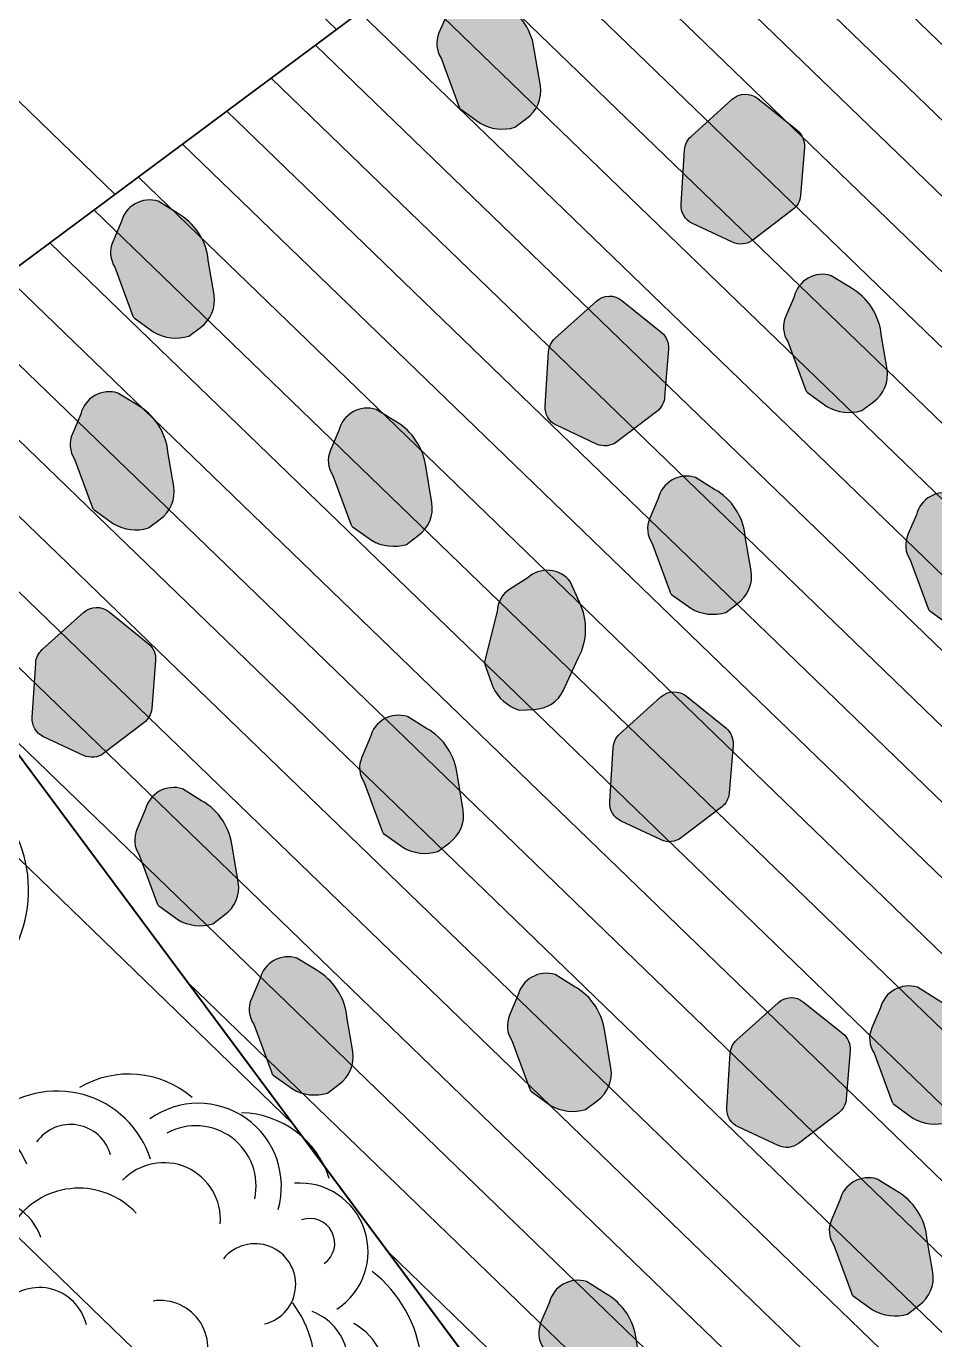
# Model space of a CAD drawing. Header units: millimetres. Extents: x 60.6 to 115.2, y 47.4 to 73.6.
# Drawn here: x 77.38 to 77.909, y 63.387 to 64.152 of the extents above; entities that cross this region are included whole.
import ezdxf

# ---------------------------------------------------------------- set-up
doc = ezdxf.new("R2010")
doc.units = ezdxf.units.MM
doc.layers.add('hatch 3', color=7, linetype='Continuous', true_color=0x57792a)
doc.layers.add('kamni', color=250, linetype='Continuous')
doc.layers.add('trees', color=118, linetype='Continuous')
doc.styles.get("Standard").update_dxf_attribs({"font": 'arial.ttf'})
pattern_1 = [(136, (-529.2652610559677, -497.6456645938825), (-0.1102770163103658, -0.1141951933037609), [])]

# ---------------------------------------------------------------- blocks, each defined once
blk = doc.blocks.new('LCPLSH01')
for centre, radius, start, end in [((0.4462804744991331, 3.411669429634358), 1.846751345422383, 346.3015873750088, 127.9370226553181), ((-1.236412537400685, 3.811305384647731), 1.00007828974768, 15.03719734787322, 170.8059841391778), ((-2.760716976921245, 2.978446032712869), 1.562548278924652, 72.59783825227498, 215.221853774835), ((0.7586330762831679, 2.964807016332069), 0.9344367083647337, 32.92540397215033, 120.281903141776), ((3.142254820817815, 2.675310571032115), 1.260942738531412, 307.7690162227123, 119.5953548926374), ((-1.668193587478637, 2.712798834943607), 0.9873212501329246, 50.32486390489546, 170.5642262486379), ((-0.4589377279976397, 1.627808135024173), 1.247029163362783, 57.13994507918288, 143.1153100614277), ((2.006182093419394, 1.977579965638514), 0.9124787550288564, 340.8702265453924, 60.91392328387293), ((-4.349620928356185, 1.578876762556572), 0.7955394740648652, 61.28893497756891, 228.7430707917667), ((3.880227601253903, 1.310261164579304), 1.227032837637524, 268.3456964574647, 71.80761159692182), ((-1.318788486342076, 1.126752855753026), 1.005077407613917, 139.5951462315882, 249.8130744065581), ((-4.238335608000266, 0.2766872770903124), 1.20940199358339, 114.2325708235197, 259.6452990916742), ((-2.216451682237977, 0.5266801504001801), 1.063259472562121, 126.6684779249226, 258.2541899656549), ((2.205626102987434, 0.6630188588015073), 0.7356130302744137, 231.9504511444709, 44.67024517890606), ((-3.567620853735217, 0.2046980992808596), 0.7018041919928725, 124.7303738160669, 241.9445818217542), ((4.087216204638853, -0.68020637061346), 0.945697641107543, 241.4709903396407, 65.95299387556177), ((-1.550947569036563, -0.9173865270181221), 1.81861298405195, 150.2853854258438, 240.9902399207691), ((3.674230610140715, -0.5143150536240704), 0.6219042935600835, 285.9189036761777, 18.6962073373901), ((1.124192148135787, -0.3371376828147827), 0.7877327702540039, 217.1947256055235, 347.0017875511076), ((-3.393083378196799, -1.59531678221272), 1.015845468367616, 119.784729226937, 265.1379386636391), ((-0.7588451963190757, -0.9527317274727274), 0.7798334301801184, 169.7034853116127, 302.4572715365821), ((2.414882900585532, -1.20921618802454), 0.8945179320400393, 222.2015704582211, 26.26703907361906), ((-2.899878326368441, -1.452754076236547), 2.114159667915088, 165.2088940143377, 256.0533005955064), ((-2.84061122940977, -1.610748862099625), 0.8990170335302412, 160.5723700214119, 273.7596949951071), ((3.312598456603784, -1.957550306748228), 1.210708977616722, 224.5471956577107, 16.64523818653643), ((0.9950356393370683, -1.632160819664175), 1.27603188767645, 247.0119664507745, 347.4341500612608), ((3.257558137070898, -2.217367316952538), 0.5432171475903874, 212.3242603326337, 34.48841469371855), ((-1.747946953563424, -2.534062625258702), 0.6633297925705822, 127.732698048603, 344.8714011554787), ((-2.195311787528958, -3.318403248259761), 1.117149114927742, 146.8299787883539, 298.3034898994062), ((0.04330586114038582, -2.894438649574825), 0.9257499348200435, 199.6380275572884, 340.3619724427115), ((1.785686750630131, -3.072820030722905), 0.6772092297614505, 219.6109414307482, 348.696108281547), ((-2.293395045371714, -3.510496146368599), 0.4046796102187317, 149.5216477167455, 313.5871163321817), ((1.830966861297544, -2.636847800152202), 1.601922212302519, 221.7692870858376, 335.3393969305943), ((-0.2538125552685635, -3.616879948939149), 1.354988975176594, 187.9213749218619, 329.6271875248916), ((-0.2146143119842314, -3.605656469457937), 0.9828861064566123, 191.6192407458756, 322.623335431122), ((0.8803330515328049, -3.38072203088602), 1.585534798419175, 253.3841287376492, 324.4756405131403), ((-1.002978126850017, -3.580073632426355), 1.53848519617026, 221.5755322007732, 292.6670439762376)]:
    blk.add_arc(centre, radius, start, end)
at = {"flags": 1}
for tag, p in [('SIZE', (-1.267605633802816, 1.068913480885312)), ('ITEM', (-1.267605633802816, 0.2117706237424546))]:
    blk.add_attdef(tag, p, '', height=0.5, dxfattribs=at)

msp = doc.modelspace()

# ---------------------------------------------------------------- hatches: boundary and pattern name
at = {"layer": 'hatch 3', "linetype": 'Continuous'}
h = msp.add_hatch(dxfattribs=at)
h.set_pattern_fill('ANSI31', color=256, scale=0.05, angle=91, style=0)
h.set_pattern_definition(pattern_1)
h.paths.add_polyline_path([(77.23883522164078, 63.91112165627271), (76.58222256080217, 64.79365200341465), (77.46475290794422, 65.45026466425327), (78.12136556878272, 64.56773431711133)])
h = msp.add_hatch(dxfattribs=at)
h.set_pattern_fill('ANSI31', color=41, scale=0.01, angle=91, style=0)
h.set_pattern_definition([(136, (679.4135977810487, -569.1557750629456), (-0.02205540326207316, -0.02283903866075217), [])])
h.paths.add_polyline_path([(77.89544788247952, 63.02859130913032), (77.2388352216409, 63.91112165627226), (78.12136556878295, 64.56773431711088), (78.77797822962145, 63.68520396996894)])
h = msp.add_hatch(dxfattribs=at)
h.set_pattern_fill('ANSI31', color=256, scale=0.05, angle=91, style=0)
h.set_pattern_definition(pattern_1)
h.paths.add_polyline_path([(77.01291753533746, 62.37197864829204), (76.35630487449885, 63.25450899543398), (77.2388352216409, 63.9111216562726), (77.8954478824794, 63.02859130913066)])
at = {"layer": 'kamni', "linetype": 'ByBlock', "ltscale": 2}
h = msp.add_hatch(color=256, dxfattribs=at)
h.set_gradient(color1=(130, 130, 130), color2=(64, 64, 64), one_color=1, tint=0.25, name='INVSPHERICAL')
edge = h.paths.add_edge_path()
edge.add_line((77.66462217065305, 64.09348792877142), (77.67142137239557, 64.09861926795372))
edge.add_arc((77.66005118714565, 64.11462318466181), 0.01963177176458585, 305.3923721685752, 368.8351000327227)
edge.add_line((77.67945001763519, 64.11763845218763), (77.67599926570006, 64.13781810959279))
edge.add_arc((77.6405442751801, 64.13415009022538), 0.03564422420041678, 5.906559590407308, 60.58350178144374)
edge.add_line((77.65805109977896, 64.16519879086343), (77.64686966218903, 64.1720942496271))
edge.add_arc((77.64177559947859, 64.15583863714448), 0.01703509354487612, 72.60044114687348, 166.4045270058792)
edge.add_line((77.62521783647094, 64.15984299680201), (77.62032775809166, 64.14842280889877))
edge.add_arc((77.63448980098838, 64.14222370429104), 0.01545937763773078, 156.3597199370911, 213.6489479967171)
edge.add_line((77.62162067032784, 64.13365761807916), (77.63211827015039, 64.10525532684721))
edge.add_arc((77.63454073360617, 64.10607208714225), 0.002556448038621741, 198.6321018787561, 234.2104863483453)
edge.add_line((77.63304569921445, 64.10399837097509), (77.64426412916407, 64.09591050483311))
edge.add_arc((77.65720450616902, 64.11790418700082), 0.02551813888833325, 239.5288099987867, 286.8987927346714)
h = msp.add_hatch(color=256, dxfattribs=at)
h.set_gradient(color1=(130, 130, 130), color2=(163, 163, 163), centered=1, one_color=1, tint=0.6399999856948853, name='SPHERICAL')
edge = h.paths.add_edge_path()
edge.add_line((77.83335975987006, 64.08183612941184), (77.83109560031812, 64.05375504054246))
edge.add_arc((77.81961286503906, 64.05468088585906), 0.01151999995830027, 307.2414973696505, 355.39025156781145, ccw=False)
edge.add_line((77.82658449086989, 64.0455099081405), (77.8032670224568, 64.02778435369737))
edge.add_arc((77.79629539659277, 64.03695533146265), 0.01152000001559035, 244.97052524652912, 307.2414973604518, ccw=False)
edge.add_line((77.79142146384811, 64.02651717166509), (77.76807905092664, 64.03741654020632))
edge.add_arc((77.77295298368438, 64.04785469997398), 0.01151999999401374, 176.3479944040464, 244.9705251246946, ccw=False)
edge.add_line((77.76145637707418, 64.04858848217145), (77.7634796271476, 64.08028795797145))
edge.add_arc((77.77497623376291, 64.07955417578557), 0.01151999999841586, 132.0214219810017, 176.3479944632241, ccw=False)
edge.add_line((77.7672646488852, 64.08811232153312), (77.79128269718717, 64.10975453517449))
edge.add_arc((77.79899428206113, 64.1011963894241), 0.01151999999796497, 51.144963875620874, 132.0214219576772, ccw=False)
edge.add_line((77.80622137853152, 64.11016742484708), (77.82910412101808, 64.09173301019291))
edge.add_arc((77.82187702453223, 64.08276197475527), 0.01152000001906038, -4.609748541704789, 51.14496386149659, ccw=False)
h = msp.add_hatch(color=256, dxfattribs=at)
h.set_gradient(color1=(130, 130, 130), color2=(64, 64, 64), one_color=1, tint=0.25, name='INVSPHERICAL')
edge = h.paths.add_edge_path()
edge.add_line((77.47442936418372, 63.97174429997824), (77.48122856592636, 63.97687563916054))
edge.add_arc((77.46985838067599, 63.99287955586874), 0.0196317717649419, 305.392372169465, 368.8351000335534)
edge.add_line((77.48925721116586, 63.99589482339491), (77.48580645923073, 64.0160744807996))
edge.add_arc((77.45035146871078, 64.0124064614323), 0.03564422420040508, 5.906559590225536, 60.58350178119481)
edge.add_line((77.46785829330975, 64.04345516207025), (77.45667685571982, 64.05035062083391))
edge.add_arc((77.45158279300938, 64.0340950083513), 0.01703509354487612, 72.60044114687348, 166.4045270058792)
edge.add_line((77.43502503000173, 64.03809936800883), (77.43013495162245, 64.02667918010559))
edge.add_arc((77.44429699451882, 64.02048007549809), 0.01545937763732717, 156.3597199373562, 213.648947996716)
edge.add_line((77.43142786385863, 64.01191398928643), (77.44192546368117, 63.98351169805403))
edge.add_arc((77.44434792713696, 63.98432845834907), 0.002556448038621741, 198.6321018787561, 234.2104863483453)
edge.add_line((77.44285289274524, 63.98225474218191), (77.45407132269497, 63.97416687604039))
edge.add_arc((77.46701169970038, 63.99616055820763), 0.02551813888817191, 239.5288099973889, 286.8987927332059)
h = msp.add_hatch(color=256, dxfattribs=at)
h.set_gradient(color1=(130, 130, 130), color2=(64, 64, 64), one_color=1, tint=0.25, name='INVSPHERICAL')
edge = h.paths.add_edge_path()
edge.add_line((77.86676858191288, 63.92841078572746), (77.87356778362505, 63.9335421248602))
edge.add_arc((77.86219759835012, 63.94954604155578), 0.01963177176887701, 305.39237224922, 368.8351001133764)
edge.add_line((77.88159642883966, 63.95256130910957), (77.8781456769351, 63.97274096656383))
edge.add_arc((77.84269068644744, 63.96907294714231), 0.03564422417386991, 5.906559682272529, 60.58350187326226)
edge.add_line((77.86019751098354, 64.00012164778536), (77.84901607344887, 64.00701710658313))
edge.add_arc((77.84392201072671, 63.99076149405767), 0.01703509358927651, 72.60044115239825, 166.4045270116866)
edge.add_line((77.82736424767552, 63.99476585372395), (77.82247416932103, 63.98334566580525))
edge.add_arc((77.83663621218727, 63.97714656125038), 0.01545937758862131, 156.3597200712953, 213.6489481306258)
edge.add_line((77.82376708158768, 63.96858047503565), (77.83426468135497, 63.94017818376869))
edge.add_arc((77.83668714484668, 63.940994944095), 0.002556448082652441, 198.6321022854854, 234.2104867543244)
edge.add_line((77.83519211044393, 63.93892122788156), (77.84641054036865, 63.93083336175505))
edge.add_arc((77.85935091736235, 63.95282704400279), 0.02551813895160715, 239.5288101116957, 286.8987928475742)
h = msp.add_hatch(color=256, dxfattribs=at)
h.set_gradient(color1=(130, 130, 130), color2=(163, 163, 163), centered=1, one_color=1, tint=0.6399999856948853, name='SPHERICAL')
edge = h.paths.add_edge_path()
edge.add_line((77.75414346742332, 63.96425244329441), (77.75187930787126, 63.93617135442503))
edge.add_arc((77.7403965725922, 63.93709719974152), 0.01151999995829113, 307.2414973704428, 355.39025156837505, ccw=False)
edge.add_line((77.74736819842315, 63.92792622202307), (77.72405073001005, 63.91020066757994))
edge.add_arc((77.71707910414602, 63.91937164534522), 0.01152000001559035, 244.97052524652912, 307.2414973604518, ccw=False)
edge.add_line((77.71220517140137, 63.90893348554766), (77.6888627584799, 63.9198328540889))
edge.add_arc((77.69373669123763, 63.93027101385644), 0.01151999999391073, 176.3479944034461, 244.9705251244554, ccw=False)
edge.add_line((77.68224008462755, 63.93100479605403), (77.68426333470074, 63.96270427185402))
edge.add_arc((77.69575994131606, 63.96197048966803), 0.0115199999984231, 132.0214219802031, 176.3479944626598, ccw=False)
edge.add_line((77.68804835643846, 63.97052863541569), (77.71206640474043, 63.99217084905706))
edge.add_arc((77.71977798961439, 63.98361270330668), 0.01151999999796497, 51.14496387606118, 132.0214219576772, ccw=False)
edge.add_line((77.72700508608466, 63.99258373872965), (77.74988782857133, 63.97414932407548))
edge.add_arc((77.74266073208548, 63.96517828863784), 0.01152000001906038, -4.609748541704789, 51.14496386149659, ccw=False)
h = msp.add_hatch(color=256, dxfattribs=at)
h.set_gradient(color1=(130, 130, 130), color2=(64, 64, 64), one_color=1, tint=0.25, name='INVSPHERICAL')
edge = h.paths.add_edge_path()
edge.add_line((77.45089560910662, 63.86002468323534), (77.45769481081868, 63.86515602236807))
edge.add_arc((77.44632462554387, 63.88115993906376), 0.01963177176890384, 305.3923722487573, 368.8351001129976)
edge.add_line((77.46572345603352, 63.88417520661744), (77.46227270412885, 63.90435486407171))
edge.add_arc((77.42681771364119, 63.90068684465018), 0.03564422417386991, 5.906559682272529, 60.58350187326226)
edge.add_line((77.44432453817728, 63.93173554529324), (77.43314310064261, 63.93863100409101))
edge.add_arc((77.42804903792046, 63.92237539156554), 0.01703509358927651, 72.60044115239825, 166.4045270116866)
edge.add_line((77.41149127486926, 63.92637975123182), (77.40660119651477, 63.91495956331312))
edge.add_arc((77.42076323938102, 63.90876045875825), 0.01545937758862131, 156.3597200712953, 213.6489481306258)
edge.add_line((77.40789410878142, 63.90019437254352), (77.41839170854871, 63.87179208127657))
edge.add_arc((77.42081417204031, 63.87260884160264), 0.002556448082472068, 198.6321022814706, 234.2104867513443)
edge.add_line((77.41931913763756, 63.87053512538944), (77.43053756756251, 63.86244725926292))
edge.add_arc((77.4434779445561, 63.88444094151055), 0.02551813895145151, 239.5288101117863, 286.8987928476483)
h = msp.add_hatch(color=256, dxfattribs=at)
h.set_gradient(color1=(130, 130, 130), color2=(64, 64, 64), one_color=1, tint=0.25, name='INVSPHERICAL')
edge = h.paths.add_edge_path()
edge.add_line((77.60138772250639, 63.85046522641983), (77.60818692421856, 63.85559656555256))
edge.add_arc((77.59681673894409, 63.87160048224791), 0.01963177176842827, 305.3923722485224, 368.8351001128735)
edge.add_line((77.61621556943328, 63.87461574980148), (77.61276481752861, 63.8947954072562))
edge.add_arc((77.5773098270414, 63.89112738783444), 0.03564422417344097, 5.9065596827113, 60.58350187371948)
edge.add_line((77.59481665157705, 63.92217608847727), (77.58363521404237, 63.9290715472755))
edge.add_arc((77.57854115132045, 63.9128159347498), 0.01703509358942549, 72.60044115335668, 166.4045270125197)
edge.add_line((77.56198338826914, 63.91682029441586), (77.55709330991453, 63.90540010649715))
edge.add_arc((77.57125535278067, 63.89920100194229), 0.01545937758851716, 156.3597200711264, 213.6489481308593)
edge.add_line((77.55838622218118, 63.89063491572756), (77.56888382194859, 63.86223262446106))
edge.add_arc((77.57130628544087, 63.8630493847869), 0.002556448083045796, 198.6321022717574, 234.2104867419233)
edge.add_line((77.56981125103744, 63.86097566857347), (77.58102968096227, 63.85288780244696))
edge.add_arc((77.5939700579554, 63.87488148469481), 0.02551813895141688, 239.5288101129252, 286.8987928487737)
h = msp.add_hatch(color=256, dxfattribs=at)
h.set_gradient(color1=(130, 130, 130), color2=(64, 64, 64), one_color=1, tint=0.25, name='INVSPHERICAL')
edge = h.paths.add_edge_path()
edge.add_line((77.78755228946613, 63.81082709961004), (77.79435149117819, 63.81595843874277))
edge.add_arc((77.78298130590338, 63.83196235543846), 0.01963177176890384, 305.3923722487573, 368.8351001129976)
edge.add_line((77.80238013639303, 63.83497762299214), (77.79892938448836, 63.85515728044641))
edge.add_arc((77.7634743940007, 63.85148926102488), 0.03564422417386991, 5.906559682272529, 60.58350187326226)
edge.add_line((77.7809812185368, 63.88253796166794), (77.76979978100212, 63.88943342046571))
edge.add_arc((77.76470571827997, 63.87317780794024), 0.01703509358927651, 72.60044115239825, 166.4045270116866)
edge.add_line((77.74814795522877, 63.87718216760652), (77.74325787687428, 63.86576197968782))
edge.add_arc((77.75741991974053, 63.85956287513295), 0.01545937758862131, 156.3597200712953, 213.6489481306258)
edge.add_line((77.74455078914093, 63.85099678891822), (77.75504838890822, 63.82259449765127))
edge.add_arc((77.75747085239982, 63.82341125797734), 0.002556448082472068, 198.6321022814706, 234.2104867513443)
edge.add_line((77.75597581799707, 63.82133754176414), (77.76719424792202, 63.81324967563762))
edge.add_arc((77.7801346249156, 63.83524335788525), 0.02551813895145151, 239.5288101117863, 286.8987928476483)
h = msp.add_hatch(color=256, dxfattribs=at)
h.set_gradient(color1=(130, 130, 130), color2=(64, 64, 64), one_color=1, tint=0.25, name='INVSPHERICAL')
edge = h.paths.add_edge_path()
edge.add_line((77.9380444028659, 63.80126764279453), (77.94484360457807, 63.80639898192726))
edge.add_arc((77.9334734193036, 63.82240289862261), 0.01963177176842827, 305.3923722485224, 368.8351001128735)
edge.add_line((77.95287224979279, 63.82541816617618), (77.94942149788812, 63.8455978236309))
edge.add_arc((77.91396650740091, 63.84192980420914), 0.03564422417344097, 5.9065596827113, 60.58350187371948)
edge.add_line((77.93147333193656, 63.87297850485197), (77.92029189440188, 63.8798739636502))
edge.add_arc((77.91519783167996, 63.8636183511245), 0.01703509358942549, 72.60044115335668, 166.4045270125197)
edge.add_line((77.89864006862865, 63.86762271079056), (77.89374999027405, 63.85620252287185))
edge.add_arc((77.90791203314018, 63.85000341831699), 0.01545937758851716, 156.3597200711264, 213.6489481308593)
edge.add_line((77.8950429025407, 63.84143733210226), (77.9055405023081, 63.81303504083576))
edge.add_arc((77.90796296580038, 63.8138518011616), 0.002556448083045796, 198.6321022717574, 234.2104867419233)
edge.add_line((77.90646793139695, 63.81177808494817), (77.91768636132178, 63.80369021882166))
edge.add_arc((77.93062673831491, 63.82568390106951), 0.02551813895141688, 239.5288101129252, 286.8987928487737)
h = msp.add_hatch(color=256, dxfattribs=at)
h.set_gradient(color1=(130, 130, 130), color2=(64, 64, 64), one_color=1, tint=0.25, name='INVSPHERICAL')
edge = h.paths.add_edge_path()
edge.add_line((77.66708071027722, 63.75397617979638), (77.67558995672994, 63.75436670521754))
edge.add_arc((77.67525476290291, 63.77399561524624), 0.01963177179514093, 270.9783184654257, 334.4210463295151)
edge.add_line((77.6929624479618, 63.76551951038186), (77.7015205886139, 63.78411748046324))
edge.add_arc((77.6701980593756, 63.80112953133539), 0.0356442241150162, 331.4925058022542, 386.169447993388)
edge.add_line((77.70218852480673, 63.81684960876078), (77.6968612216881, 63.82885759518808))
edge.add_arc((77.68347157347023, 63.81832613124345), 0.01703509354876818, 38.18638721393869, 131.9904730733634)
edge.add_line((77.6720749761331, 63.83098756802406), (77.66158644375025, 63.82432992222107))
edge.add_arc((77.6697662295594, 63.81121186365328), 0.01545937762237998, 121.9456662774147, 179.2348943366117)
edge.add_line((77.65430823026668, 63.81141829606327), (77.6469163813166, 63.78205419691835))
edge.add_arc((77.64937646075464, 63.78135890146461), 0.002556448045520293, 164.218047265119, 199.7964317348159)
edge.add_line((77.64697109402584, 63.78049308537015), (77.65165500287014, 63.76748048581317))
edge.add_arc((77.67476064466882, 63.77831121674114), 0.02551813894787653, 205.1147562789811, 252.4847390148752)
h = msp.add_hatch(color=256, dxfattribs=at)
h.set_gradient(color1=(130, 130, 130), color2=(163, 163, 163), centered=1, one_color=1, tint=0.6399999856948853, name='SPHERICAL')
edge = h.paths.add_edge_path()
edge.add_line((77.45509397459978, 63.78286801910781), (77.45282981504783, 63.75478693023842))
edge.add_arc((77.44134707976878, 63.75571277555503), 0.01151999995830027, 307.2414973696505, 355.39025156781145, ccw=False)
edge.add_line((77.4483187055996, 63.74654179783647), (77.4250012371865, 63.72881624339334))
edge.add_arc((77.41802961132248, 63.73798722115862), 0.01152000001559035, 244.97052524652912, 307.2414973604518, ccw=False)
edge.add_line((77.41315567857782, 63.72754906136106), (77.38981326565636, 63.73844842990229))
edge.add_arc((77.39468719841409, 63.74888658966995), 0.01151999999401374, 176.3479944040464, 244.9705251246946, ccw=False)
edge.add_line((77.3831905918039, 63.74962037186742), (77.38521384187732, 63.78131984766742))
edge.add_arc((77.39671044849263, 63.78058606548154), 0.01151999999841586, 132.0214219810017, 176.3479944632241, ccw=False)
edge.add_line((77.38899886361492, 63.78914421122909), (77.41301691191688, 63.81078642487046))
edge.add_arc((77.42072849679084, 63.80222827912007), 0.01151999999796497, 51.144963875620874, 132.0214219576772, ccw=False)
edge.add_line((77.42795559326123, 63.81119931454305), (77.45083833574779, 63.79276489988888))
edge.add_arc((77.44361123926194, 63.78379386445124), 0.01152000001906038, -4.609748541704789, 51.14496386149659, ccw=False)
h = msp.add_hatch(color=256, dxfattribs=at)
h.set_gradient(color1=(130, 130, 130), color2=(163, 163, 163), centered=1, one_color=1, tint=0.6399999856948853, name='SPHERICAL')
edge = h.paths.add_edge_path()
edge.add_line((77.79175065495929, 63.73367043548251), (77.78948649540735, 63.70558934661312))
edge.add_arc((77.77800376012829, 63.70651519192973), 0.01151999995830027, 307.2414973696505, 355.39025156781145, ccw=False)
edge.add_line((77.78497538595911, 63.69734421421117), (77.76165791754602, 63.67961865976804))
edge.add_arc((77.75468629168199, 63.68878963753332), 0.01152000001559035, 244.97052524652912, 307.2414973604518, ccw=False)
edge.add_line((77.74981235893733, 63.67835147773576), (77.72646994601587, 63.68925084627699))
edge.add_arc((77.7313438787736, 63.69968900604465), 0.01151999999401374, 176.3479944040464, 244.9705251246946, ccw=False)
edge.add_line((77.7198472721634, 63.70042278824212), (77.72187052223683, 63.73212226404212))
edge.add_arc((77.73336712885214, 63.73138848185624), 0.01151999999841586, 132.0214219810017, 176.3479944632241, ccw=False)
edge.add_line((77.72565554397443, 63.73994662760379), (77.7496735922764, 63.76158884124516))
edge.add_arc((77.75738517715035, 63.75303069549477), 0.01151999999796497, 51.144963875620874, 132.0214219576772, ccw=False)
edge.add_line((77.76461227362074, 63.76200173091775), (77.7874950161073, 63.74356731626358))
edge.add_arc((77.78026791962145, 63.73459628082594), 0.01152000001906038, -4.609748541704789, 51.14496386149659, ccw=False)
h = msp.add_hatch(color=256, dxfattribs=at)
h.set_gradient(color1=(130, 130, 130), color2=(64, 64, 64), one_color=1, tint=0.25, name='INVSPHERICAL')
edge = h.paths.add_edge_path()
edge.add_line((77.61965376727801, 63.67156868942061), (77.62645296902065, 63.67670002860336))
edge.add_arc((77.61508278377062, 63.69270394531122), 0.01963177176446633, 305.39237216923, 368.8351000334294)
edge.add_line((77.63448161426004, 63.69571921283728), (77.63103086232502, 63.71589887024197))
edge.add_arc((77.59557587180461, 63.7122308508749), 0.03564422420083402, 5.906559589786766, 60.58350178073758)
edge.add_line((77.61308269640404, 63.74327955151307), (77.601901258814, 63.75017501027673))
edge.add_arc((77.59680719610355, 63.73391939779424), 0.01703509354476763, 72.60044114675912, 166.404527006161)
edge.add_line((77.58024943309601, 63.73792375745165), (77.57535935471674, 63.72650356954796))
edge.add_arc((77.58952139761311, 63.72030446494034), 0.01545937763737276, 156.3597199369703, 213.6489479961318)
edge.add_line((77.5766522669528, 63.7117383787288), (77.58714986677546, 63.6833360874964))
edge.add_arc((77.58957233023125, 63.68415284779144), 0.002556448038621741, 198.6321018787561, 234.2104863483453)
edge.add_line((77.58807729583953, 63.68207913162428), (77.59929572578915, 63.67399126548275))
edge.add_arc((77.61223610279455, 63.69598494765012), 0.0255181388882699, 239.5288099975184, 286.8987927333759)
h = msp.add_hatch(color=256, dxfattribs=at)
h.set_gradient(color1=(130, 130, 130), color2=(64, 64, 64), one_color=1, tint=0.25, name='INVSPHERICAL')
edge = h.paths.add_edge_path()
edge.add_line((77.48850279664259, 63.62944267542343), (77.49530199835476, 63.63457401455616))
edge.add_arc((77.48393181307983, 63.65057793125175), 0.01963177176887701, 305.39237224922, 368.8351001133764)
edge.add_line((77.50333064356937, 63.65359319880554), (77.49987989166482, 63.6737728562598))
edge.add_arc((77.46442490117715, 63.67010483683828), 0.03564422417386991, 5.906559682272529, 60.58350187326226)
edge.add_line((77.48193172571325, 63.70115353748133), (77.47075028817858, 63.7080489962791))
edge.add_arc((77.46565622545643, 63.69179338375363), 0.01703509358927651, 72.60044115239825, 166.4045270116866)
edge.add_line((77.44909846240523, 63.69579774341992), (77.44420838405074, 63.68437755550121))
edge.add_arc((77.45837042691699, 63.67817845094635), 0.01545937758862131, 156.3597200712953, 213.6489481306258)
edge.add_line((77.44550129631739, 63.66961236473162), (77.45599889608468, 63.64121007346466))
edge.add_arc((77.45842135957639, 63.64202683379096), 0.002556448082652441, 198.6321022854854, 234.2104867543244)
edge.add_line((77.45692632517364, 63.63995311757753), (77.46814475509836, 63.63186525145102))
edge.add_arc((77.48108513209206, 63.65385893369876), 0.02551813895160715, 239.5288101116957, 286.8987928475742)
h = msp.add_hatch(color=256, dxfattribs=at)
h.set_gradient(color1=(130, 130, 130), color2=(64, 64, 64), one_color=1, tint=0.25, name='INVSPHERICAL')
edge = h.paths.add_edge_path()
edge.add_line((77.55528995401585, 63.53081190139198), (77.5620891557279, 63.53594324052472))
edge.add_arc((77.55071897045309, 63.55194715722041), 0.01963177176890384, 305.3923722487573, 368.8351001129976)
edge.add_line((77.57011780094274, 63.55496242477409), (77.56666704903807, 63.57514208222835))
edge.add_arc((77.53121205855041, 63.57147406280683), 0.03564422417386991, 5.906559682272529, 60.58350187326226)
edge.add_line((77.54871888308651, 63.60252276344988), (77.53753744555183, 63.60941822224765))
edge.add_arc((77.53244338282968, 63.59316260972219), 0.01703509358927651, 72.60044115239825, 166.4045270116866)
edge.add_line((77.51588561977849, 63.59716696938847), (77.510995541424, 63.58574678146977))
edge.add_arc((77.52515758429024, 63.5795476769149), 0.01545937758862131, 156.3597200712953, 213.6489481306258)
edge.add_line((77.51228845369064, 63.57098159070017), (77.52278605345793, 63.54257929943321))
edge.add_arc((77.52520851694953, 63.54339605975929), 0.002556448082472068, 198.6321022814706, 234.2104867513443)
edge.add_line((77.52371348254678, 63.54132234354608), (77.53493191247173, 63.53323447741957))
edge.add_arc((77.54787228946532, 63.55522815966719), 0.02551813895145151, 239.5288101117863, 286.8987928476483)
h = msp.add_hatch(color=256, dxfattribs=at)
h.set_gradient(color1=(130, 130, 130), color2=(64, 64, 64), one_color=1, tint=0.25, name='INVSPHERICAL')
edge = h.paths.add_edge_path()
edge.add_line((77.70578206741561, 63.52125244457648), (77.71258126912778, 63.52638378370921))
edge.add_arc((77.70121108385331, 63.54238770040456), 0.01963177176842827, 305.3923722485224, 368.8351001128735)
edge.add_line((77.7206099143425, 63.54540296795813), (77.71715916243784, 63.56558262541284))
edge.add_arc((77.68170417195063, 63.56191460599109), 0.03564422417344097, 5.9065596827113, 60.58350187371948)
edge.add_line((77.69921099648627, 63.59296330663392), (77.6880295589516, 63.59985876543215))
edge.add_arc((77.68293549622967, 63.58360315290645), 0.01703509358942549, 72.60044115335668, 166.4045270125197)
edge.add_line((77.66637773317836, 63.5876075125725), (77.66148765482376, 63.5761873246538))
edge.add_arc((77.67564969768989, 63.56998822009894), 0.01545937758851716, 156.3597200711264, 213.6489481308593)
edge.add_line((77.66278056709041, 63.56142213388421), (77.67327816685781, 63.5330198426177))
edge.add_arc((77.6757006303501, 63.53383660294355), 0.002556448083045796, 198.6321022717574, 234.2104867419233)
edge.add_line((77.67420559594666, 63.53176288673012), (77.6854240258715, 63.5236750206036))
edge.add_arc((77.69836440286463, 63.54566870285146), 0.02551813895141688, 239.5288101129252, 286.8987928487737)
h = msp.add_hatch(color=256, dxfattribs=at)
h.set_gradient(color1=(130, 130, 130), color2=(64, 64, 64), one_color=1, tint=0.25, name='INVSPHERICAL')
edge = h.paths.add_edge_path()
edge.add_line((77.91700045346317, 63.51383104477497), (77.92379965520581, 63.51896238395727))
edge.add_arc((77.91242946995544, 63.53496630066547), 0.0196317717649419, 305.392372169465, 368.8351000335534)
edge.add_line((77.93182830044532, 63.53798156819164), (77.92837754851018, 63.55816122559634))
edge.add_arc((77.89292255799023, 63.55449320622904), 0.03564422420040508, 5.906559590225536, 60.58350178119481)
edge.add_line((77.9104293825892, 63.58554190686698), (77.89924794499927, 63.59243736563064))
edge.add_arc((77.89415388228883, 63.57618175314803), 0.01703509354487612, 72.60044114687348, 166.4045270058792)
edge.add_line((77.87759611928118, 63.58018611280556), (77.8727060409019, 63.56876592490232))
edge.add_arc((77.88686808379828, 63.56256682029482), 0.01545937763732717, 156.3597199373562, 213.648947996716)
edge.add_line((77.87399895313808, 63.55400073408316), (77.88449655296063, 63.52559844285076))
edge.add_arc((77.88691901641641, 63.5264152031458), 0.002556448038621741, 198.6321018787561, 234.2104863483453)
edge.add_line((77.88542398202469, 63.52434148697864), (77.89664241197443, 63.51625362083712))
edge.add_arc((77.90958278897983, 63.53824730300437), 0.02551813888817191, 239.5288099973889, 286.8987927332059)
h = msp.add_hatch(color=256, dxfattribs=at)
h.set_gradient(color1=(130, 130, 130), color2=(163, 163, 163), centered=1, one_color=1, tint=0.6399999856948853, name='SPHERICAL')
edge = h.paths.add_edge_path()
edge.add_line((77.86005787634326, 63.55553677171645), (77.8577937167912, 63.52745568284706))
edge.add_arc((77.84631098151215, 63.52838152816355), 0.01151999995829113, 307.2414973704428, 355.39025156837505, ccw=False)
edge.add_line((77.85328260734309, 63.51921055044511), (77.82996513892999, 63.50148499600198))
edge.add_arc((77.82299351306597, 63.51065597376726), 0.01152000001559035, 244.97052524652912, 307.2414973604518, ccw=False)
edge.add_line((77.81811958032131, 63.5002178139697), (77.79477716739984, 63.51111718251093))
edge.add_arc((77.79965110015758, 63.52155534227848), 0.01151999999391073, 176.3479944034461, 244.9705251244554, ccw=False)
edge.add_line((77.7881544935475, 63.52228912447606), (77.79017774362069, 63.55398860027606))
edge.add_arc((77.801674350236, 63.55325481809007), 0.0115199999984231, 132.0214219802031, 176.3479944626598, ccw=False)
edge.add_line((77.7939627653584, 63.56181296383772), (77.81798081366037, 63.5834551774791))
edge.add_arc((77.82569239853433, 63.57489703172871), 0.01151999999796497, 51.14496387606118, 132.0214219576772, ccw=False)
edge.add_line((77.8329194950046, 63.58386806715168), (77.85580223749128, 63.56543365249752))
edge.add_arc((77.84857514100543, 63.55646261705988), 0.01152000001906038, -4.609748541704789, 51.14496386149659, ccw=False)
h = msp.add_hatch(color=256, dxfattribs=at)
h.set_gradient(color1=(130, 130, 130), color2=(64, 64, 64), one_color=1, tint=0.25, name='INVSPHERICAL')
edge = h.paths.add_edge_path()
edge.add_line((77.89346669838608, 63.40211142803207), (77.90026590009813, 63.4072427671648))
edge.add_arc((77.88889571482332, 63.4232466838605), 0.01963177176890384, 305.3923722487573, 368.8351001129976)
edge.add_line((77.90829454531297, 63.42626195141418), (77.9048437934083, 63.44644160886844))
edge.add_arc((77.86938880292064, 63.44277358944692), 0.03564422417386991, 5.906559682272529, 60.58350187326226)
edge.add_line((77.88689562745674, 63.47382229008997), (77.87571418992206, 63.48071774888774))
edge.add_arc((77.87062012719991, 63.46446213636227), 0.01703509358927651, 72.60044115239825, 166.4045270116866)
edge.add_line((77.85406236414872, 63.46846649602855), (77.84917228579422, 63.45704630810985))
edge.add_arc((77.86333432866047, 63.45084720355499), 0.01545937758862131, 156.3597200712953, 213.6489481306258)
edge.add_line((77.85046519806087, 63.44228111734026), (77.86096279782817, 63.4138788260733))
edge.add_arc((77.86338526131976, 63.41469558639938), 0.002556448082472068, 198.6321022814706, 234.2104867513443)
edge.add_line((77.86189022691701, 63.41262187018617), (77.87310865684196, 63.40453400405966))
edge.add_arc((77.88604903383555, 63.42652768630728), 0.02551813895145151, 239.5288101117863, 286.8987928476483)
h = msp.add_hatch(color=256, dxfattribs=at)
h.set_gradient(color1=(130, 130, 130), color2=(64, 64, 64), one_color=1, tint=0.25, name='INVSPHERICAL')
edge = h.paths.add_edge_path()
edge.add_line((77.72404811218723, 63.34235590757726), (77.73084731392987, 63.34748724676001))
edge.add_arc((77.71947712867984, 63.36349116346787), 0.01963177176446633, 305.39237216923, 368.8351000334294)
edge.add_line((77.73887595916926, 63.36650643099392), (77.73542520723424, 63.38668608839862))
edge.add_arc((77.69997021671384, 63.38301806903155), 0.03564422420083402, 5.906559589786766, 60.58350178073758)
edge.add_line((77.71747704131326, 63.41406676966972), (77.70629560372322, 63.42096222843338))
edge.add_arc((77.70120154101278, 63.40470661595089), 0.01703509354476763, 72.60044114675912, 166.404527006161)
edge.add_line((77.68464377800524, 63.4087109756083), (77.67975369962596, 63.39729078770461))
edge.add_arc((77.69391574252234, 63.39109168309699), 0.01545937763737276, 156.3597199369703, 213.6489479961318)
edge.add_line((77.68104661186203, 63.38252559688544), (77.69154421168469, 63.35412330565305))
edge.add_arc((77.69396667514047, 63.35494006594809), 0.002556448038621741, 198.6321018787561, 234.2104863483453)
edge.add_line((77.69247164074875, 63.35286634978092), (77.70369007069837, 63.3447784836394))
edge.add_arc((77.71663044770378, 63.36677216580676), 0.0255181388882699, 239.5288099975184, 286.8987927333759)

# ---------------------------------------------------------------- linework, layer by layer
at = {"layer": 'Defpoints'}
for p, q in [((75.47377452735702, 62.59789633459548), (80.24076284988189, 66.14459010753626)), ((77.8954478824794, 63.02859130913066), (75.5771091773953, 66.14459010753603))]:
    msp.add_line(p, q, dxfattribs=at)
msp.add_lwpolyline([(77.89544788247952, 63.02859130913032), (77.2388352216409, 63.91112165627226), (78.12136556878295, 64.56773431711088), (78.77797822962145, 63.68520396996894), (77.89544788247963, 63.02859130913043)], close=True, dxfattribs=at)
at = {"layer": 'hatch 3', "linetype": 'Continuous'}
for points in [[(77.23883522164078, 63.91112165627271), (76.58222256080217, 64.79365200341465), (77.46475290794422, 65.45026466425327), (78.12136556878272, 64.56773431711133), (77.2388352216409, 63.91112165627283)], [(77.01291753533746, 62.37197864829204), (76.35630487449885, 63.25450899543398), (77.2388352216409, 63.9111216562726), (77.8954478824794, 63.02859130913066), (77.01291753533758, 62.37197864829216)]]:
    msp.add_lwpolyline(points, close=True, dxfattribs=at)
at = {"layer": 'kamni'}
for points in [[(77.66462217065305, 64.09348792877142), (77.67142137239557, 64.09861926795372, 0.2841157258522438), (77.67945001763519, 64.11763845218763), (77.67599926570006, 64.13781810959279, 0.2432049483606517), (77.65805109977896, 64.16519879086343), (77.64686966218903, 64.1720942496271, 0.4337962987139013), (77.62521783647094, 64.15984299680201), (77.62032775809166, 64.14842280889877, 0.2553114715337171), (77.62162067032784, 64.13365761807916), (77.63211827015039, 64.10525532684721, 0.1564991940563422), (77.63304569921445, 64.10399837097509), (77.64426412916407, 64.09591050483311, 0.2096850641670248)], [(77.47442936418372, 63.97174429997824), (77.48122856592636, 63.97687563916054, 0.2841157258522438), (77.48925721116586, 63.99589482339491), (77.48580645923073, 64.0160744807996, 0.2432049483606517), (77.46785829330975, 64.04345516207025), (77.45667685571982, 64.05035062083391, 0.4337962987139013), (77.43502503000173, 64.03809936800883), (77.43013495162245, 64.02667918010559, 0.2553114715337171), (77.43142786385863, 64.01191398928643), (77.44192546368117, 63.98351169805403, 0.1564991940563422), (77.44285289274524, 63.98225474218191), (77.45407132269497, 63.97416687604039, 0.2096850641670248)], [(77.86676858191288, 63.92841078572746), (77.87356778362505, 63.9335421248602, 0.2841157258522438), (77.88159642883966, 63.95256130910957), (77.8781456769351, 63.97274096656383, 0.2432049483606517), (77.86019751098354, 64.00012164778536), (77.84901607344887, 64.00701710658313, 0.4337962987139013), (77.82736424767552, 63.99476585372395), (77.82247416932103, 63.98334566580525, 0.2553114715337171), (77.82376708158768, 63.96858047503565), (77.83426468135497, 63.94017818376869, 0.1564991940563422), (77.83519211044393, 63.93892122788156), (77.84641054036865, 63.93083336175505, 0.2096850641670248)], [(77.45089560910662, 63.86002468323534), (77.45769481081868, 63.86515602236807, 0.2841157258522438), (77.46572345603352, 63.88417520661744), (77.46227270412885, 63.90435486407171, 0.2432049483606517), (77.44432453817728, 63.93173554529324), (77.43314310064261, 63.93863100409101, 0.4337962987139013), (77.41149127486926, 63.92637975123182), (77.40660119651477, 63.91495956331312, 0.2553114715337171), (77.40789410878142, 63.90019437254352), (77.41839170854871, 63.87179208127657, 0.1564991940563422), (77.41931913763756, 63.87053512538944), (77.43053756756251, 63.86244725926292, 0.2096850641670248)], [(77.60138772250639, 63.85046522641983), (77.60818692421856, 63.85559656555256, 0.2841157258522438), (77.61621556943328, 63.87461574980148), (77.61276481752861, 63.8947954072562, 0.2432049483606517), (77.59481665157705, 63.92217608847727), (77.58363521404237, 63.9290715472755, 0.4337962987139013), (77.56198338826914, 63.91682029441586), (77.55709330991453, 63.90540010649715, 0.2553114715337171), (77.55838622218118, 63.89063491572756), (77.56888382194859, 63.86223262446106, 0.1564991940563422), (77.56981125103744, 63.86097566857347), (77.58102968096227, 63.85288780244696, 0.2096850641670248)], [(77.78755228946613, 63.81082709961004), (77.79435149117819, 63.81595843874277, 0.2841157258522438), (77.80238013639303, 63.83497762299214), (77.79892938448836, 63.85515728044641, 0.2432049483606517), (77.7809812185368, 63.88253796166794), (77.76979978100212, 63.88943342046571, 0.4337962987139013), (77.74814795522877, 63.87718216760652), (77.74325787687428, 63.86576197968782, 0.2553114715337171), (77.74455078914093, 63.85099678891822), (77.75504838890822, 63.82259449765127, 0.1564991940563422), (77.75597581799707, 63.82133754176414), (77.76719424792202, 63.81324967563762, 0.2096850641670248)], [(77.9380444028659, 63.80126764279453), (77.94484360457807, 63.80639898192726, 0.2841157258522438), (77.95287224979279, 63.82541816617618), (77.94942149788812, 63.8455978236309, 0.2432049483606517), (77.93147333193656, 63.87297850485197), (77.92029189440188, 63.8798739636502, 0.4337962987139013), (77.89864006862865, 63.86762271079056), (77.89374999027405, 63.85620252287185, 0.2553114715337171), (77.8950429025407, 63.84143733210226), (77.9055405023081, 63.81303504083576, 0.1564991940563422), (77.90646793139695, 63.81177808494817), (77.91768636132178, 63.80369021882166, 0.2096850641670248)], [(77.66708071027722, 63.75397617979638), (77.67558995672994, 63.75436670521754, 0.2841157258522438), (77.6929624479618, 63.76551951038186), (77.7015205886139, 63.78411748046324, 0.2432049483606517), (77.70218852480673, 63.81684960876078), (77.6968612216881, 63.82885759518808, 0.4337962987139013), (77.6720749761331, 63.83098756802406), (77.66158644375025, 63.82432992222107, 0.2553114715337171), (77.65430823026668, 63.81141829606327), (77.6469163813166, 63.78205419691835, 0.1564991940563422), (77.64697109402584, 63.78049308537015), (77.65165500287014, 63.76748048581317, 0.2096850641670248)], [(77.61965376727801, 63.67156868942061), (77.62645296902065, 63.67670002860336, 0.2841157258522438), (77.63448161426004, 63.69571921283728), (77.63103086232502, 63.71589887024197, 0.2432049483606517), (77.61308269640404, 63.74327955151307), (77.601901258814, 63.75017501027673, 0.4337962987139013), (77.58024943309601, 63.73792375745165), (77.57535935471674, 63.72650356954796, 0.2553114715337171), (77.5766522669528, 63.7117383787288), (77.58714986677546, 63.6833360874964, 0.1564991940563422), (77.58807729583953, 63.68207913162428), (77.59929572578915, 63.67399126548275, 0.2096850641670248)], [(77.48850279664259, 63.62944267542343), (77.49530199835476, 63.63457401455616, 0.2841157258522438), (77.50333064356937, 63.65359319880554), (77.49987989166482, 63.6737728562598, 0.2432049483606517), (77.48193172571325, 63.70115353748133), (77.47075028817858, 63.7080489962791, 0.4337962987139013), (77.44909846240523, 63.69579774341992), (77.44420838405074, 63.68437755550121, 0.2553114715337171), (77.44550129631739, 63.66961236473162), (77.45599889608468, 63.64121007346466, 0.1564991940563422), (77.45692632517364, 63.63995311757753), (77.46814475509836, 63.63186525145102, 0.2096850641670248)], [(77.55528995401585, 63.53081190139198), (77.5620891557279, 63.53594324052472, 0.2841157258522438), (77.57011780094274, 63.55496242477409), (77.56666704903807, 63.57514208222835, 0.2432049483606517), (77.54871888308651, 63.60252276344988), (77.53753744555183, 63.60941822224765, 0.4337962987139013), (77.51588561977849, 63.59716696938847), (77.510995541424, 63.58574678146977, 0.2553114715337171), (77.51228845369064, 63.57098159070017), (77.52278605345793, 63.54257929943321, 0.1564991940563422), (77.52371348254678, 63.54132234354608), (77.53493191247173, 63.53323447741957, 0.2096850641670248)], [(77.70578206741561, 63.52125244457648), (77.71258126912778, 63.52638378370921, 0.2841157258522438), (77.7206099143425, 63.54540296795813), (77.71715916243784, 63.56558262541284, 0.2432049483606517), (77.69921099648627, 63.59296330663392), (77.6880295589516, 63.59985876543215, 0.4337962987139013), (77.66637773317836, 63.5876075125725), (77.66148765482376, 63.5761873246538, 0.2553114715337171), (77.66278056709041, 63.56142213388421), (77.67327816685781, 63.5330198426177, 0.1564991940563422), (77.67420559594666, 63.53176288673012), (77.6854240258715, 63.5236750206036, 0.2096850641670248)], [(77.91700045346317, 63.51383104477497), (77.92379965520581, 63.51896238395727, 0.2841157258522438), (77.93182830044532, 63.53798156819164), (77.92837754851018, 63.55816122559634, 0.2432049483606517), (77.9104293825892, 63.58554190686698), (77.89924794499927, 63.59243736563064, 0.4337962987139013), (77.87759611928118, 63.58018611280556), (77.8727060409019, 63.56876592490232, 0.2553114715337171), (77.87399895313808, 63.55400073408316), (77.88449655296063, 63.52559844285076, 0.1564991940563422), (77.88542398202469, 63.52434148697864), (77.89664241197443, 63.51625362083712, 0.2096850641670248)], [(77.89346669838608, 63.40211142803207), (77.90026590009813, 63.4072427671648, 0.2841157258522438), (77.90829454531297, 63.42626195141418), (77.9048437934083, 63.44644160886844, 0.2432049483606517), (77.88689562745674, 63.47382229008997), (77.87571418992206, 63.48071774888774, 0.4337962987139013), (77.85406236414872, 63.46846649602855), (77.84917228579422, 63.45704630810985, 0.2553114715337171), (77.85046519806087, 63.44228111734026), (77.86096279782817, 63.4138788260733, 0.1564991940563422), (77.86189022691701, 63.41262187018617), (77.87310865684196, 63.40453400405966, 0.2096850641670248)], [(77.72404811218723, 63.34235590757726), (77.73084731392987, 63.34748724676001, 0.2841157258522438), (77.73887595916926, 63.36650643099392), (77.73542520723424, 63.38668608839862, 0.2432049483606517), (77.71747704131326, 63.41406676966972), (77.70629560372322, 63.42096222843338, 0.4337962987139013), (77.68464377800524, 63.4087109756083), (77.67975369962596, 63.39729078770461, 0.2553114715337171), (77.68104661186203, 63.38252559688544), (77.69154421168469, 63.35412330565305, 0.1564991940563422), (77.69247164074875, 63.35286634978092), (77.70369007069837, 63.3447784836394, 0.2096850641670248)]]:
    msp.add_lwpolyline(points, format="xyb", close=True, dxfattribs=at)
at = {"layer": 'kamni', "linetype": 'ByBlock', "ltscale": 2}
for points in [[(77.83335975987006, 64.08183612941184), (77.83109560031812, 64.05375504054246, -0.213235042842403), (77.82658449086989, 64.0455099081405), (77.8032670224568, 64.02778435369737, -0.2785982335654852), (77.79142146384811, 64.02651717166509), (77.76807905092664, 64.03741654020632, -0.3087033563484225), (77.76145637707418, 64.04858848217145), (77.7634796271476, 64.08028795797145, -0.1958595006723922), (77.7672646488852, 64.08811232153312), (77.79128269718717, 64.10975453517449, -0.3683071794997488), (77.80622137853152, 64.11016742484708), (77.82910412101808, 64.09173301019291, -0.248191503945889)], [(77.75414346742332, 63.96425244329441), (77.75187930787126, 63.93617135442503, -0.213235042842403), (77.74736819842315, 63.92792622202307), (77.72405073001005, 63.91020066757994, -0.2785982335654852), (77.71220517140137, 63.90893348554766), (77.6888627584799, 63.9198328540889, -0.3087033563484225), (77.68224008462755, 63.93100479605403), (77.68426333470074, 63.96270427185402, -0.1958595006723922), (77.68804835643846, 63.97052863541569), (77.71206640474043, 63.99217084905706, -0.3683071794997488), (77.72700508608466, 63.99258373872965), (77.74988782857133, 63.97414932407548, -0.248191503945889)], [(77.45509397459978, 63.78286801910781), (77.45282981504783, 63.75478693023842, -0.213235042842403), (77.4483187055996, 63.74654179783647), (77.4250012371865, 63.72881624339334, -0.2785982335654852), (77.41315567857782, 63.72754906136106), (77.38981326565636, 63.73844842990229, -0.3087033563484225), (77.3831905918039, 63.74962037186742), (77.38521384187732, 63.78131984766742, -0.1958595006723922), (77.38899886361492, 63.78914421122909), (77.41301691191688, 63.81078642487046, -0.3683071794997488), (77.42795559326123, 63.81119931454305), (77.45083833574779, 63.79276489988888, -0.248191503945889)], [(77.79175065495929, 63.73367043548251), (77.78948649540735, 63.70558934661312, -0.213235042842403), (77.78497538595911, 63.69734421421117), (77.76165791754602, 63.67961865976804, -0.2785982335654852), (77.74981235893733, 63.67835147773576), (77.72646994601587, 63.68925084627699, -0.3087033563484225), (77.7198472721634, 63.70042278824212), (77.72187052223683, 63.73212226404212, -0.1958595006723922), (77.72565554397443, 63.73994662760379), (77.7496735922764, 63.76158884124516, -0.3683071794997488), (77.76461227362074, 63.76200173091775), (77.7874950161073, 63.74356731626358, -0.248191503945889)], [(77.86005787634326, 63.55553677171645), (77.8577937167912, 63.52745568284706, -0.213235042842403), (77.85328260734309, 63.51921055044511), (77.82996513892999, 63.50148499600198, -0.2785982335654852), (77.81811958032131, 63.5002178139697), (77.79477716739984, 63.51111718251093, -0.3087033563484225), (77.7881544935475, 63.52228912447606), (77.79017774362069, 63.55398860027606, -0.1958595006723922), (77.7939627653584, 63.56181296383772), (77.81798081366037, 63.5834551774791, -0.3683071794997488), (77.8329194950046, 63.58386806715168), (77.85580223749128, 63.56543365249752, -0.248191503945889)]]:
    msp.add_lwpolyline(points, format="xyb", close=True, dxfattribs=at)

# ---------------------------------------------------------------- block references
at = {"layer": 'trees', "xscale": 0.03574890198806043, "yscale": 0.03574890198806043, "zscale": 0.03574890198806043, "rotation": 156.0000000000502}
for p in [(77.18964965270061, 63.64379434804573), (77.4191380527053, 63.36201917128642)]:
    msp.add_blockref('LCPLSH01', p, dxfattribs=at)

doc.saveas('drawing.dxf')
